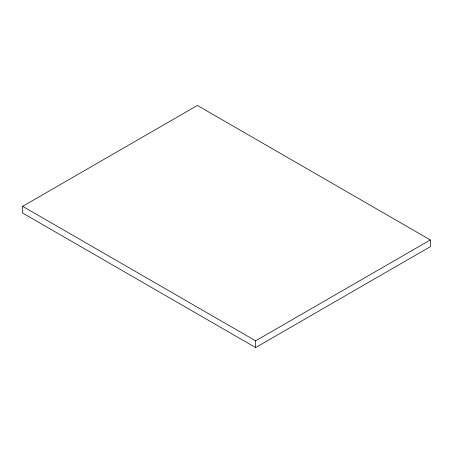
<?xml version="1.0" encoding="UTF-8"?>
<svg xmlns="http://www.w3.org/2000/svg" width="453" height="453" viewBox="0 0 453 453"><rect width="100%" height="100%" fill="white"/><g stroke="black" fill="none" stroke-linecap="round" stroke-linejoin="round"><path stroke-width="0.68" d="M22.65 206.325L197.378 105.447L430.35 239.948L430.35 246.675L255.622 347.553L22.65 213.052L22.65 206.325L255.622 340.832L430.35 239.948M255.622 340.832L255.622 347.553"/></g></svg>
